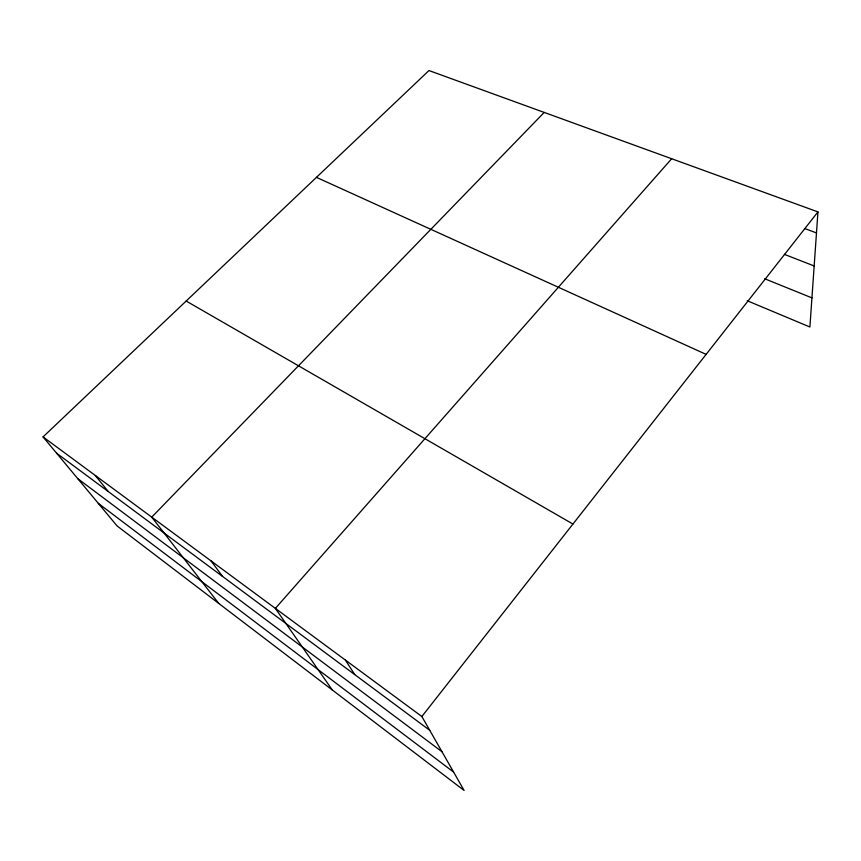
<?xml version="1.0" encoding="UTF-8"?>
<svg xmlns="http://www.w3.org/2000/svg" width="861" height="861" viewBox="0 0 861 861"><rect width="100%" height="100%" fill="white"/><g stroke="black" fill="none" stroke-linecap="round" stroke-linejoin="round"><path stroke-width="1.29" d="M43.05 436.904L421.858 716.513L464.111 790.452L117.085 525.942L43.05 436.904L428.972 70.548L817.95 211.903L809.9 327.008L747.23 300.747M421.858 716.513L817.95 211.903M671.666 158.736L275.369 608.383L332.314 689.995M544.206 112.425L151.74 517.138L218.748 603.432M805.153 228.692L816.476 232.922M784.414 254.372L814.172 265.963M764.676 278.749L811.934 297.884M316.45 177.366L706.106 354.377M186.17 301.038L572.931 524.048M56.546 453.134L429.747 730.311M77.781 478.662L441.984 751.728M98.326 503.373L453.639 772.123M95.302 475.466L108.26 491.534M211.053 560.909L222.547 576.429M345.379 660.053L354.721 674.583"/></g></svg>
